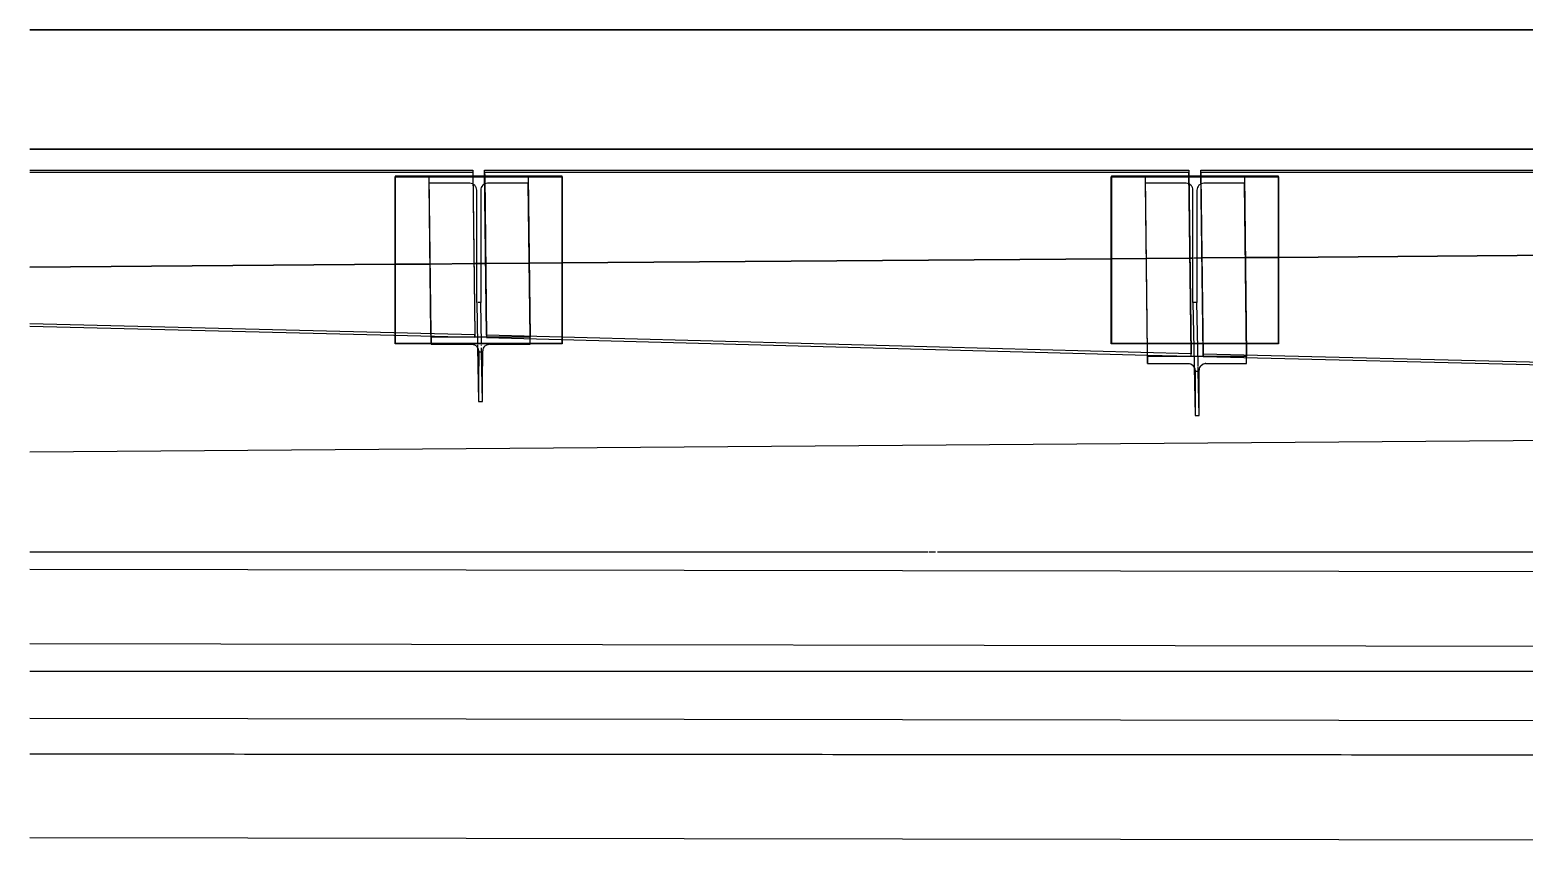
# Model space of a CAD drawing. Header units: metres. Extents: x -1161 to -1080, y 3 to 563.
# Drawn here: x -1150.782 to -1148.279, y 543.092 to 544.454 of the extents above; entities that cross this region are included whole.
import ezdxf

# ---------------------------------------------------------------- set-up
doc = ezdxf.new("R2010")
doc.units = ezdxf.units.M
doc.layers.add('A-GENM', color=7, linetype='Continuous', lineweight=35)

# ---------------------------------------------------------------- blocks, each defined once
blk = doc.blocks.new('StitchPour_RS36A_04 - StitchPour_RS36A_04-60468323-DRG-2873171 - BARRIER LAYOUT')
at = {"layer": 'A-GENM', "color": 253, "lineweight": 25, "true_color": 0xa3a3a3}
for points, knots in [([(130.6133, 52.0172), (130.6501, 51.8788), (130.8434, 51.1517), (131.0366, 50.4246), (131.193, 49.8359)], [0.85396523, 0.85396523, 0.85396523, 0.85396523, 0.86666667, 0.92069605, 0.92069605, 0.92069605, 0.92069605]), ([(131.844, 47.3866), (131.6636, 48.0654), (131.2902, 49.4705), (130.88, 51.014), (130.6501, 51.8788), (130.6133, 52.0172)], [0.0043726, 0.0043726, 0.0043726, 0.0043726, 0.0666667, 0.1333333, 0.1460348, 0.1460348, 0.1460348, 0.1460348])]:
    blk.add_open_spline(points, degree=3, knots=knots, dxfattribs=at)
at = {"layer": 'A-GENM', "color": 9, "lineweight": 25, "true_color": 0xbebebe}
blk.add_open_spline([(131.193, 49.8359), (131.2296, 49.6982), (131.2662, 49.5606), (131.3028, 49.4229)], degree=3, dxfattribs=at)
blk = doc.blocks.new('PLATE ph - PLATE ph-V23-DRG-2873171 - BARRIER LAYOUT')
at = {"layer": 'A-GENM', "color": 253, "lineweight": 25, "true_color": 0xa3a3a3}
for p, q in [((-1148.9703, 544.2084), (-1148.9704, 544.2069)), ((-1148.9704, 543.927), (-1148.9704, 544.2069)), ((-1148.8403, 544.2084), (-1148.9703, 544.2084)), ((-1148.9703, 544.2084), (-1148.9703, 543.9285)), ((-1148.9703, 544.2069), (-1148.9133, 544.2069)), ((-1148.9133, 544.2069), (-1148.8403, 544.2069)), ((-1148.8202, 544.2084), (-1148.8403, 544.2084)), ((-1148.8403, 544.2069), (-1148.8202, 544.2069)), ((-1148.6903, 544.2084), (-1148.8202, 544.2084)), ((-1148.8202, 544.2069), (-1148.7473, 544.2069)), ((-1148.7473, 544.2069), (-1148.6904, 544.2069)), ((-1148.6904, 544.2069), (-1148.6903, 544.2084)), ((-1148.6904, 544.2069), (-1148.6904, 543.927)), ((-1148.6903, 543.9285), (-1148.6903, 544.2084)), ((-1148.9704, 543.927), (-1148.9703, 543.9285)), ((-1148.9099, 543.927), (-1148.9704, 543.927)), ((-1148.9703, 543.9285), (-1148.9099, 543.9285)), ((-1148.9091, 543.9285), (-1148.8369, 543.9285)), ((-1148.8369, 543.927), (-1148.9091, 543.927)), ((-1148.8369, 543.9285), (-1148.8324, 543.9285)), ((-1148.8324, 543.927), (-1148.8369, 543.927)), ((-1148.8306, 543.9285), (-1148.8169, 543.9285)), ((-1148.8168, 543.927), (-1148.8306, 543.927)), ((-1148.8169, 543.9285), (-1148.7439, 543.9285)), ((-1148.7439, 543.927), (-1148.8168, 543.927)), ((-1148.7439, 543.9285), (-1148.6903, 543.9285)), ((-1148.6904, 543.927), (-1148.7439, 543.927)), ((-1148.6903, 543.9285), (-1148.6904, 543.927))]:
    blk.add_line(p, q, dxfattribs=at)
blk = doc.blocks.new('SCR_NE_2 - SCR_NE_2-66993712-DRG-2873171 - BARRIER LAYOUT')
at = {"layer": 'A-GENM', "color": 253, "lineweight": 25, "true_color": 0xa3a3a3}
for p, q in [((-1.09, 0.0039), (0.09, 0.004)), ((-1.0862, -0.3047), (-1.09, 0.0039)), ((-1.09, -0.0001), (-1.09, 0.0039)), ((0.09, 0), (-1.0899, -0.0001)), ((0.09, 0.004), (0.0909, -0.0695)), ((0.09, 0.004), (0.09, 0)), ((0.09, 0), (0.0941, -0.3335)), ((-1.09, -0.0001), (-1.0899, -0.0059)), ((-1.0899, -0.0059), (-1.0862, -0.3084)), ((0.0909, -0.0695), (0.0941, -0.3335)), ((-1.0862, -0.3087), (-1.0862, -0.3047)), ((-0.2421, -0.3253), (-1.0862, -0.3047)), ((-1.0862, -0.3087), (0.0211, -0.3357)), ((0.0941, -0.3335), (-0.2421, -0.3253)), ((0.0211, -0.3357), (0.0941, -0.3375)), ((0.0941, -0.3375), (0.0941, -0.3335)), ((0.0941, -0.3335), (0.0941, -0.3375))]:
    blk.add_line(p, q, dxfattribs=at)
blk = doc.blocks.new('SCR_NE_3 - SCR_NE_3-66993713-DRG-2873171 - BARRIER LAYOUT')
at = {"layer": 'A-GENM', "color": 253, "lineweight": 25, "true_color": 0xa3a3a3}
for p, q in [((-1.09, 0.0039), (0.0213, 0.004)), ((-1.0867, -0.2724), (-1.09, 0.0039)), ((-1.09, -0.0001), (-1.09, 0.0039)), ((0.09, 0), (-1.0899, -0.0001)), ((0.0213, 0.004), (0.09, 0.004)), ((0.09, 0.004), (0.09, 0)), ((0.09, 0.004), (0.0938, -0.3041)), ((0.0937, -0.3041), (0.09, 0)), ((-1.09, -0.0001), (-1.0899, -0.0059)), ((-1.0899, -0.0059), (-1.0867, -0.2761)), ((0.0938, -0.3041), (-1.0867, -0.2724)), ((-1.0867, -0.2724), (-1.0867, -0.2764)), ((-1.0867, -0.2764), (0.0207, -0.3061)), ((0.0213, -0.3061), (0.0938, -0.3081)), ((0.0938, -0.3081), (0.0937, -0.3041)), ((0.0938, -0.3081), (0.0938, -0.3041))]:
    blk.add_line(p, q, dxfattribs=at)
blk = doc.blocks.new('SCR_NE_4 - SCR_NE_4-66993714-DRG-2873171 - BARRIER LAYOUT')
at = {"layer": 'A-GENM', "color": 253, "lineweight": 25, "true_color": 0xa3a3a3}
for p, q in [((-0.6519, 0.0041), (0.09, 0.004)), ((0.09, 0), (-0.6519, 0.0002)), ((0.09, 0.004), (0.09, 0)), ((0.09, 0.004), (0.0933, -0.2718)), ((0.09, 0), (0.0933, -0.2718)), ((0.0933, -0.2718), (-0.6519, -0.2532)), ((-0.6519, -0.2572), (0.0933, -0.2758)), ((0.0933, -0.2758), (0.0933, -0.2718)), ((0.0933, -0.2718), (0.0933, -0.2758))]:
    blk.add_line(p, q, dxfattribs=at)
blk = doc.blocks.new('PLATE ph - PLATE ph-V24-DRG-2873171 - BARRIER LAYOUT')
at = {"layer": 'A-GENM', "color": 253, "lineweight": 25, "true_color": 0xa3a3a3}
for p, q in [((-1150.1703, 544.2084), (-1150.1704, 544.2069)), ((-1150.1704, 543.9457), (-1150.1704, 544.2069)), ((-1150.0403, 544.2084), (-1150.1703, 544.2084)), ((-1150.1703, 544.2084), (-1150.1703, 543.9457)), ((-1150.1703, 544.2069), (-1150.1133, 544.2069)), ((-1150.1133, 544.2069), (-1150.0403, 544.2069)), ((-1150.0203, 544.2084), (-1150.0403, 544.2084)), ((-1150.0403, 544.2069), (-1150.0202, 544.2069)), ((-1149.8903, 544.2084), (-1150.0203, 544.2084)), ((-1150.0202, 544.2069), (-1149.9473, 544.2069)), ((-1149.9473, 544.2069), (-1149.8904, 544.2069)), ((-1149.8904, 544.2069), (-1149.8903, 544.2084)), ((-1149.8904, 544.2069), (-1149.8904, 543.9345)), ((-1149.8903, 543.9345), (-1149.8903, 544.2084)), ((-1150.1704, 543.9417), (-1150.1704, 543.9457)), ((-1150.1703, 543.9457), (-1150.1703, 543.9417)), ((-1150.1704, 543.927), (-1150.1704, 543.9417)), ((-1150.1704, 543.927), (-1150.1703, 543.9285)), ((-1150.1101, 543.927), (-1150.1704, 543.927)), ((-1150.1703, 543.9417), (-1150.1703, 543.9285)), ((-1150.1703, 543.9285), (-1150.1101, 543.9285)), ((-1150.1101, 543.9285), (-1150.0324, 543.9285)), ((-1150.0324, 543.927), (-1150.1101, 543.927)), ((-1150.0306, 543.9285), (-1150.0013, 543.9285)), ((-1150.0101, 543.927), (-1150.0306, 543.927)), ((-1149.9441, 543.927), (-1150.0097, 543.927)), ((-1150.0009, 543.9285), (-1149.9441, 543.9285)), ((-1149.9441, 543.9285), (-1149.8903, 543.9285)), ((-1149.8904, 543.927), (-1149.9441, 543.927)), ((-1149.8904, 543.9345), (-1149.8904, 543.927)), ((-1149.8903, 543.9285), (-1149.8904, 543.927)), ((-1149.8903, 543.9285), (-1149.8903, 543.9345))]:
    blk.add_line(p, q, dxfattribs=at)
blk = doc.blocks.new('POST_2060_1B_310UB - 1B-68560611-DRG-2873171 - BARRIER LAYOUT')
at = {"layer": 'A-GENM', "color": 253, "lineweight": 25, "true_color": 0xa3a3a3}
for p, q in [((-1148.9133, 544.1964), (-1148.9133, 544.2084)), ((-1148.9133, 544.2084), (-1148.8403, 544.2084)), ((-1148.9097, 543.9121), (-1148.9133, 544.2084)), ((-1148.9099, 543.9121), (-1148.9133, 544.1964)), ((-1148.8451, 544.1964), (-1148.9132, 544.1964)), ((-1148.8428, 544.1962), (-1148.8451, 544.1964)), ((-1148.8407, 544.1955), (-1148.8428, 544.1962)), ((-1148.8403, 544.2084), (-1148.8202, 544.2084)), ((-1148.8202, 544.2084), (-1148.7473, 544.2084)), ((-1148.8178, 544.1962), (-1148.82, 544.1955)), ((-1148.8156, 544.1964), (-1148.8178, 544.1962)), ((-1148.7473, 544.1964), (-1148.8156, 544.1964)), ((-1148.7473, 544.2084), (-1148.7473, 544.1964)), ((-1148.7473, 544.2084), (-1148.7437, 543.9078)), ((-1148.7438, 543.9078), (-1148.7473, 544.1964)), ((-1148.837, 544.193), (-1148.8401, 544.1951)), ((-1148.8337, 543.9965), (-1148.8337, 544.1848)), ((-1148.827, 544.1848), (-1148.827, 543.9965)), ((-1148.8201, 544.1954), (-1148.8237, 544.193)), ((-1148.832, 543.9965), (-1148.8337, 543.9965)), ((-1148.8337, 543.9965), (-1148.8318, 543.8942)), ((-1148.827, 543.9965), (-1148.8314, 543.9965)), ((-1148.8251, 543.8942), (-1148.827, 543.9965)), ((-1148.9098, 543.9081), (-1148.9099, 543.9121)), ((-1148.9097, 543.8942), (-1148.9098, 543.9081)), ((-1148.9097, 543.9081), (-1148.9097, 543.9121)), ((-1148.9097, 543.9059), (-1148.9097, 543.9081)), ((-1148.8166, 543.9059), (-1148.9097, 543.9059)), ((-1148.9097, 543.9059), (-1148.9097, 543.8942)), ((-1148.7437, 543.9059), (-1148.8166, 543.9059)), ((-1148.7438, 543.9059), (-1148.7438, 543.9078)), ((-1148.7438, 543.9039), (-1148.7438, 543.9059)), ((-1148.7437, 543.8942), (-1148.7438, 543.9039)), ((-1148.7437, 543.9078), (-1148.7437, 543.9059)), ((-1148.7437, 543.9039), (-1148.7437, 543.9059)), ((-1148.7437, 543.8942), (-1148.7437, 543.9039)), ((-1148.9097, 543.8942), (-1148.8414, 543.8942)), ((-1148.8414, 543.8942), (-1148.8392, 543.894)), ((-1148.8392, 543.894), (-1148.8371, 543.8934)), ((-1148.8371, 543.8934), (-1148.8334, 543.8909)), ((-1148.8318, 543.8934), (-1148.8318, 543.8912)), ((-1148.8318, 543.8907), (-1148.8317, 543.8892)), ((-1148.8317, 543.8888), (-1148.8302, 543.8072)), ((-1148.83, 543.8812), (-1148.8302, 543.833)), ((-1148.83, 543.883), (-1148.83, 543.8812)), ((-1148.83, 543.8812), (-1148.8233, 543.8812)), ((-1148.825, 543.8897), (-1148.8251, 543.8934)), ((-1148.825, 543.8857), (-1148.825, 543.8885)), ((-1148.8249, 543.8835), (-1148.825, 543.8852)), ((-1148.8249, 543.8816), (-1148.8249, 543.883)), ((-1148.8235, 543.8072), (-1148.8249, 543.8812)), ((-1148.8235, 543.833), (-1148.8233, 543.8812)), ((-1148.8233, 543.8812), (-1148.8233, 543.883)), ((-1148.82, 543.8909), (-1148.8163, 543.8934)), ((-1148.8163, 543.8934), (-1148.8142, 543.894)), ((-1148.8142, 543.894), (-1148.8131, 543.8942)), ((-1148.8119, 543.8942), (-1148.7437, 543.8942)), ((-1148.8302, 543.833), (-1148.8302, 543.8072)), ((-1148.8235, 543.8072), (-1148.8235, 543.833)), ((-1148.8302, 543.8072), (-1148.8235, 543.8072))]:
    blk.add_line(p, q, dxfattribs=at)
for centre, start_param, end_param in [((-1148.8414, 543.883), 6.271174, 7.056595), ((-1148.8119, 543.883), 2.344183, 3.129604), ((-1148.8119, 543.883), 1.608839, 1.658881), ((-1148.8119, 543.883), 1.558796, 1.608839)]:
    blk.add_ellipse(centre, major_axis=(0.0114, 0.0001), ratio=0.989161, start_param=start_param, end_param=end_param, dxfattribs=at)
for points in [[(-1148.8337, 544.1848), (-1148.8337, 544.1864), (-1148.8343, 544.1893), (-1148.8359, 544.1919), (-1148.837, 544.193)], [(-1148.8237, 544.193), (-1148.8247, 544.1919), (-1148.8264, 544.1893), (-1148.827, 544.1864), (-1148.827, 544.1848)]]:
    blk.add_open_spline(points, degree=3, dxfattribs=at)
blk = doc.blocks.new('POST_1840_1B_310UB - 1B-68560612-DRG-2873171 - BARRIER LAYOUT')
at = {"layer": 'A-GENM', "color": 253, "lineweight": 25, "true_color": 0xa3a3a3}
for p, q in [((-1150.1133, 544.1964), (-1150.1133, 544.2084)), ((-1150.1133, 544.2084), (-1150.0403, 544.2084)), ((-1150.1101, 543.9442), (-1150.1133, 544.2084)), ((-1150.1103, 543.9442), (-1150.1133, 544.1964)), ((-1150.0451, 544.1964), (-1150.1132, 544.1964)), ((-1150.0428, 544.1962), (-1150.0451, 544.1964)), ((-1150.0407, 544.1955), (-1150.0428, 544.1962)), ((-1150.0403, 544.2084), (-1150.0203, 544.2084)), ((-1150.0203, 544.2084), (-1149.9473, 544.2084)), ((-1150.0178, 544.1962), (-1150.02, 544.1955)), ((-1150.0156, 544.1964), (-1150.0178, 544.1962)), ((-1149.9473, 544.1964), (-1150.0156, 544.1964)), ((-1149.9473, 544.2084), (-1149.9473, 544.1964)), ((-1149.9473, 544.2084), (-1149.9441, 543.9382)), ((-1149.9442, 543.9382), (-1149.9473, 544.1964)), ((-1150.037, 544.193), (-1150.0401, 544.1951)), ((-1150.0337, 543.9965), (-1150.0337, 544.1848)), ((-1150.027, 544.1848), (-1150.027, 543.9965)), ((-1150.0201, 544.1954), (-1150.0237, 544.193)), ((-1150.0321, 543.9965), (-1150.0337, 543.9965)), ((-1150.0337, 543.9965), (-1150.0324, 543.9265)), ((-1150.027, 543.9965), (-1150.0314, 543.9965)), ((-1150.0257, 543.9265), (-1150.027, 543.9965)), ((-1150.1102, 543.9403), (-1150.1103, 543.9442)), ((-1150.1101, 543.9265), (-1150.1102, 543.9403)), ((-1150.1101, 543.9402), (-1150.1101, 543.9442)), ((-1150.1101, 543.9382), (-1150.1101, 543.9402)), ((-1150.0171, 543.9382), (-1150.1101, 543.9382)), ((-1150.1101, 543.9382), (-1150.1101, 543.9265)), ((-1150.1101, 543.9265), (-1150.0418, 543.9265)), ((-1150.0418, 543.9265), (-1150.0396, 543.9263)), ((-1150.0396, 543.9263), (-1150.0374, 543.9257)), ((-1150.0374, 543.9257), (-1150.0337, 543.9232)), ((-1150.0324, 543.9257), (-1150.0324, 543.9234)), ((-1150.0323, 543.923), (-1150.0323, 543.9215)), ((-1150.0323, 543.9215), (-1150.0307, 543.8303)), ((-1150.0257, 543.9244), (-1150.0257, 543.9257)), ((-1150.0256, 543.918), (-1150.0256, 543.9207)), ((-1150.0204, 543.9232), (-1150.0167, 543.9257)), ((-1149.9441, 543.9382), (-1150.0171, 543.9382)), ((-1150.0167, 543.9257), (-1150.0146, 543.9263)), ((-1150.0146, 543.9263), (-1150.0134, 543.9265)), ((-1150.0123, 543.9265), (-1149.9441, 543.9265)), ((-1149.9442, 543.936), (-1149.9442, 543.9382)), ((-1149.9441, 543.9265), (-1149.9442, 543.936)), ((-1149.9441, 543.936), (-1149.9441, 543.9382)), ((-1149.9441, 543.9265), (-1149.9441, 543.936)), ((-1150.0304, 543.9135), (-1150.0306, 543.8653)), ((-1150.0304, 543.9153), (-1150.0304, 543.9135)), ((-1150.0304, 543.9135), (-1150.0237, 543.9135)), ((-1150.0255, 543.9158), (-1150.0255, 543.9175)), ((-1150.0255, 543.9139), (-1150.0255, 543.9153)), ((-1150.024, 543.8303), (-1150.0255, 543.9135)), ((-1150.0239, 543.8653), (-1150.0237, 543.9135)), ((-1150.0237, 543.9135), (-1150.0237, 543.9153)), ((-1150.0306, 543.8653), (-1150.0307, 543.8303)), ((-1150.024, 543.8303), (-1150.0239, 543.8653)), ((-1150.0307, 543.8303), (-1150.024, 543.8303))]:
    blk.add_line(p, q, dxfattribs=at)
for centre, start_param, end_param in [((-1150.0418, 543.9153), 6.271174, 7.056595), ((-1150.0123, 543.9153), 2.344183, 3.129604), ((-1150.0123, 543.9153), 1.608839, 1.658881), ((-1150.0123, 543.9153), 1.558796, 1.608839)]:
    blk.add_ellipse(centre, major_axis=(0.0114, 0.0001), ratio=0.989161, start_param=start_param, end_param=end_param, dxfattribs=at)
for points in [[(-1150.0337, 544.1848), (-1150.0337, 544.1864), (-1150.0343, 544.1893), (-1150.0359, 544.1919), (-1150.037, 544.193)], [(-1150.0237, 544.193), (-1150.0247, 544.1919), (-1150.0264, 544.1893), (-1150.027, 544.1864), (-1150.027, 544.1848)]]:
    blk.add_open_spline(points, degree=3, dxfattribs=at)
blk = doc.blocks.new('Top of Pavement - RL A - Top of Pavement - RL A-68818558-DRG-2873171 - BARRIER LAYOUT')
at = {"layer": 'A-GENM', "color": 9, "lineweight": 25, "true_color": 0xbebebe}
for points in [[(129.8016, 51.6625), (129.7901, 51.7058), (129.7786, 51.749), (129.7671, 51.7923)], [(129.9096, 51.256), (129.8736, 51.3915), (129.8376, 51.527), (129.8016, 51.6625)], [(130.0176, 50.8496), (129.9816, 50.9851), (129.9456, 51.1205), (129.9096, 51.256)], [(130.1256, 50.4431), (130.0896, 50.5786), (130.0536, 50.7141), (130.0176, 50.8496)], [(130.1536, 50.3378), (130.1443, 50.3729), (130.135, 50.408), (130.1256, 50.4431)], [(130.1567, 50.326), (130.1558, 50.3294), (130.1549, 50.3328), (130.154, 50.3362)], [(130.2337, 50.0366), (130.2083, 50.132), (130.1829, 50.2275), (130.1576, 50.3229)], [(130.3417, 49.6302), (130.3057, 49.7656), (130.2697, 49.9011), (130.2337, 50.0366)], [(130.4497, 49.2237), (130.4137, 49.3592), (130.3777, 49.4947), (130.3417, 49.6302)]]:
    blk.add_open_spline(points, degree=3, dxfattribs=at)
blk.add_open_spline([(129.5739, 51.7409), (129.5851, 51.6987), (129.6324, 51.521), (129.7156, 51.2078), (129.8236, 50.8013), (129.9316, 50.3949), (130.0397, 49.9884), (130.1477, 49.582), (130.2557, 49.1756), (130.3572, 48.7937), (130.4226, 48.5474), (130.4521, 48.4365)], degree=3, knots=[0.31701791, 0.31701791, 0.31701791, 0.31701791, 0.31791908, 0.32080925, 0.32369942, 0.3265896, 0.32947977, 0.33236994, 0.33526012, 0.33815029, 0.34051523, 0.34051523, 0.34051523, 0.34051523], dxfattribs=at)
blk = doc.blocks.new('T2DPAA-T2D-C3S-RS-M3D-100334_rvt-1-DRG-2873171 - BARRIER LAYOUT')
at = {"layer": 'A-GENM', "color": 253, "lineweight": 25, "true_color": 0xa3a3a3}
for p, q in [((-1148.9117, 544.0704), (-1148.9703, 544.0699)), ((-1148.9703, 544.0699), (-1148.9117, 544.0704)), ((-1148.8386, 544.071), (-1148.9117, 544.0704)), ((-1148.9117, 544.0704), (-1148.8386, 544.071)), ((-1148.8337, 544.071), (-1148.8386, 544.071)), ((-1148.8386, 544.071), (-1148.8337, 544.071)), ((-1148.8186, 544.0711), (-1148.8323, 544.071)), ((-1148.8323, 544.071), (-1148.8186, 544.0711)), ((-1148.7457, 544.0717), (-1148.8186, 544.0711)), ((-1148.8186, 544.0711), (-1148.7457, 544.0717)), ((-1148.6903, 544.0721), (-1148.7457, 544.0717)), ((-1148.7457, 544.0717), (-1148.6903, 544.0721)), ((-1147.7703, 544.0793), (-1148.6903, 544.0721)), ((-1148.6903, 544.0721), (-1147.7703, 544.0793)), ((-1150.1703, 544.0605), (-1150.7823, 544.0558)), ((-1150.7823, 544.0558), (-1150.1703, 544.0605)), ((-1150.1115, 544.061), (-1150.1703, 544.0605)), ((-1150.1703, 544.0605), (-1150.1115, 544.061)), ((-1150.0385, 544.0616), (-1150.1115, 544.061)), ((-1150.1115, 544.061), (-1150.0385, 544.0616)), ((-1150.0337, 544.0616), (-1150.0385, 544.0616)), ((-1150.0385, 544.0616), (-1150.0337, 544.0616)), ((-1150.0185, 544.0617), (-1150.0322, 544.0616)), ((-1150.0322, 544.0616), (-1150.0185, 544.0617)), ((-1149.9456, 544.0623), (-1150.0185, 544.0617)), ((-1150.0185, 544.0617), (-1149.9456, 544.0623)), ((-1149.8903, 544.0627), (-1149.9456, 544.0623)), ((-1149.9456, 544.0623), (-1149.8903, 544.0627)), ((-1148.9703, 544.0699), (-1149.8903, 544.0627)), ((-1149.8903, 544.0627), (-1148.9703, 544.0699)), ((-1150.7823, 543.7458), (-1146.431, 543.7799)), ((-1150.7823, 543.7458), (-1146.431, 543.7799)), ((-1150.7823, 543.5495), (-1145.8393, 543.5416)), ((-1150.7823, 543.4245), (-1145.8385, 543.4166)), ((-1150.7823, 543.2995), (-1145.8376, 543.2916)), ((-1150.7823, 543.0995), (-1145.8363, 543.0916))]:
    blk.add_line(p, q, dxfattribs=at)
at = {"layer": 'A-GENM', "color": 9, "lineweight": 25, "true_color": 0xbebebe}
for points in [[(-1150.3499, 544.2536), (-1150.494, 544.2536), (-1150.6381, 544.2536), (-1150.7823, 544.2536)], [(-1148.0965, 544.2536), (-1148.8476, 544.2536), (-1149.5988, 544.2536), (-1150.3499, 544.2536)], [(-1149.2651, 543.5779), (-1149.2686, 543.5779), (-1149.2721, 543.5779), (-1149.2757, 543.5779)], [(-1150.7823, 543.3781), (-1150.751, 543.3781), (-1150.7198, 543.3781), (-1150.6886, 543.3781)], [(-1150.6886, 543.3781), (-1150.5594, 543.3781), (-1150.4302, 543.3781), (-1150.301, 543.3781)], [(-1150.301, 543.3781), (-1150.1718, 543.3781), (-1150.0426, 543.3781), (-1149.9134, 543.3781)], [(-1149.9134, 543.3781), (-1149.7842, 543.3781), (-1149.655, 543.3781), (-1149.5258, 543.3781)], [(-1149.5258, 543.3781), (-1149.3966, 543.3781), (-1149.2674, 543.3781), (-1149.1382, 543.3781)], [(-1149.1382, 543.3781), (-1149.009, 543.3781), (-1148.8798, 543.3781), (-1148.7506, 543.3781)], [(-1148.7506, 543.3781), (-1148.6214, 543.3781), (-1148.4922, 543.3781), (-1148.363, 543.3781)], [(-1148.363, 543.3781), (-1148.2338, 543.3781), (-1148.1046, 543.3781), (-1147.9755, 543.3781)], [(-1150.7823, 543.2396), (-1150.5996, 543.2395), (-1150.417, 543.2394), (-1150.2343, 543.2393)], [(-1150.2343, 543.2393), (-1150.0511, 543.2392), (-1149.8679, 543.2391), (-1149.6847, 543.239)], [(-1149.6847, 543.239), (-1149.5904, 543.239), (-1149.4962, 543.2389), (-1149.4019, 543.2388)]]:
    blk.add_open_spline(points, degree=3, dxfattribs=at)
at = {"layer": 'A-GENM', "color": 253, "lineweight": 25, "true_color": 0xa3a3a3}
for points, knots in [([(-1150.7823, 544.2536), (-1150.6381, 544.2536), (-1149.7429, 544.2536), (-1148.0965, 544.2536), (-1146.5942, 544.2536), (-1145.8431, 544.2536)], [0.8538742, 0.8538742, 0.8538742, 0.8538742, 0.8666667, 0.9333333, 1, 1, 1, 1]), ([(-1149.4019, 543.2388), (-1149.3129, 543.2388), (-1149.0408, 543.2386), (-1148.5854, 543.2383), (-1148.0358, 543.2379), (-1147.4861, 543.2376), (-1147.1197, 543.2374), (-1146.9365, 543.2372)], [0.2793842, 0.2793842, 0.2793842, 0.2793842, 0.3333333, 0.4444444, 0.5555556, 0.6666667, 0.7777778, 0.7777778, 0.7777778, 0.7777778])]:
    blk.add_open_spline(points, degree=3, knots=knots, dxfattribs=at)
at = {"layer": 'A-GENM', "color": 9, "lineweight": 25, "true_color": 0xbebebe}
for points, knots in [([(-1149.2773, 543.5779), (-1149.297, 543.5779), (-1149.4448, 543.5779), (-1149.7206, 543.5779), (-1150.2026, 543.5779), (-1150.5565, 543.5779), (-1150.7823, 543.5779)], [-0.5594053, -0.5594053, -0.5594053, -0.5594053, -0.5454545, -0.4545455, -0.3636364, -0.2034262, -0.2034262, -0.2034262, -0.2034262]), ([(-1147.4146, 543.5779), (-1147.5427, 543.5779), (-1147.799, 543.5779), (-1148.1833, 543.5779), (-1148.5676, 543.5779), (-1148.9272, 543.5779), (-1149.1586, 543.5779), (-1149.2619, 543.5779)], [-1, -1, -1, -1, -0.9090909, -0.8181818, -0.7272727, -0.6363636, -0.5630582, -0.5630582, -0.5630582, -0.5630582])]:
    blk.add_open_spline(points, degree=3, knots=knots, dxfattribs=at)
at = {"layer": 'A-GENM', "color": 253, "lineweight": 25, "true_color": 0xa3a3a3}
for name, p, rotation in [('Top of Pavement - RL A - Top of Pavement - RL A-68818558-DRG-2873171 - BARRIER LAYOUT', (-1134.0578, 404.8616), 75.11694444444437), ('StitchPour_RS36A_04 - StitchPour_RS36A_04-60468323-DRG-2873171 - BARRIER LAYOUT', (-1134.0578, 404.8616), 75.11694444444437), ('SCR_NE_4 - SCR_NE_4-66993714-DRG-2873171 - BARRIER LAYOUT', (-1150.1304, 544.2142), 0.01394288609291956), ('SCR_NE_3 - SCR_NE_3-66993713-DRG-2873171 - BARRIER LAYOUT', (-1148.9304, 544.2143), 359.9969054817838), ('SCR_NE_2 - SCR_NE_2-66993712-DRG-2873171 - BARRIER LAYOUT', (-1147.7304, 544.2143), 359.9971736856663)]:
    blk.add_blockref(name, p, dxfattribs=dict(at, rotation=rotation))
for name in ['PLATE ph - PLATE ph-V24-DRG-2873171 - BARRIER LAYOUT', 'POST_1840_1B_310UB - 1B-68560612-DRG-2873171 - BARRIER LAYOUT', 'PLATE ph - PLATE ph-V23-DRG-2873171 - BARRIER LAYOUT', 'POST_2060_1B_310UB - 1B-68560611-DRG-2873171 - BARRIER LAYOUT']:
    blk.add_blockref(name, (0, 0), dxfattribs=at)

msp = doc.modelspace()

# ---------------------------------------------------------------- block references
at = {"lineweight": 5}
msp.add_blockref('T2DPAA-T2D-C3S-RS-M3D-100334_rvt-1-DRG-2873171 - BARRIER LAYOUT', (0, 0), dxfattribs=at)

doc.saveas('drawing.dxf')
